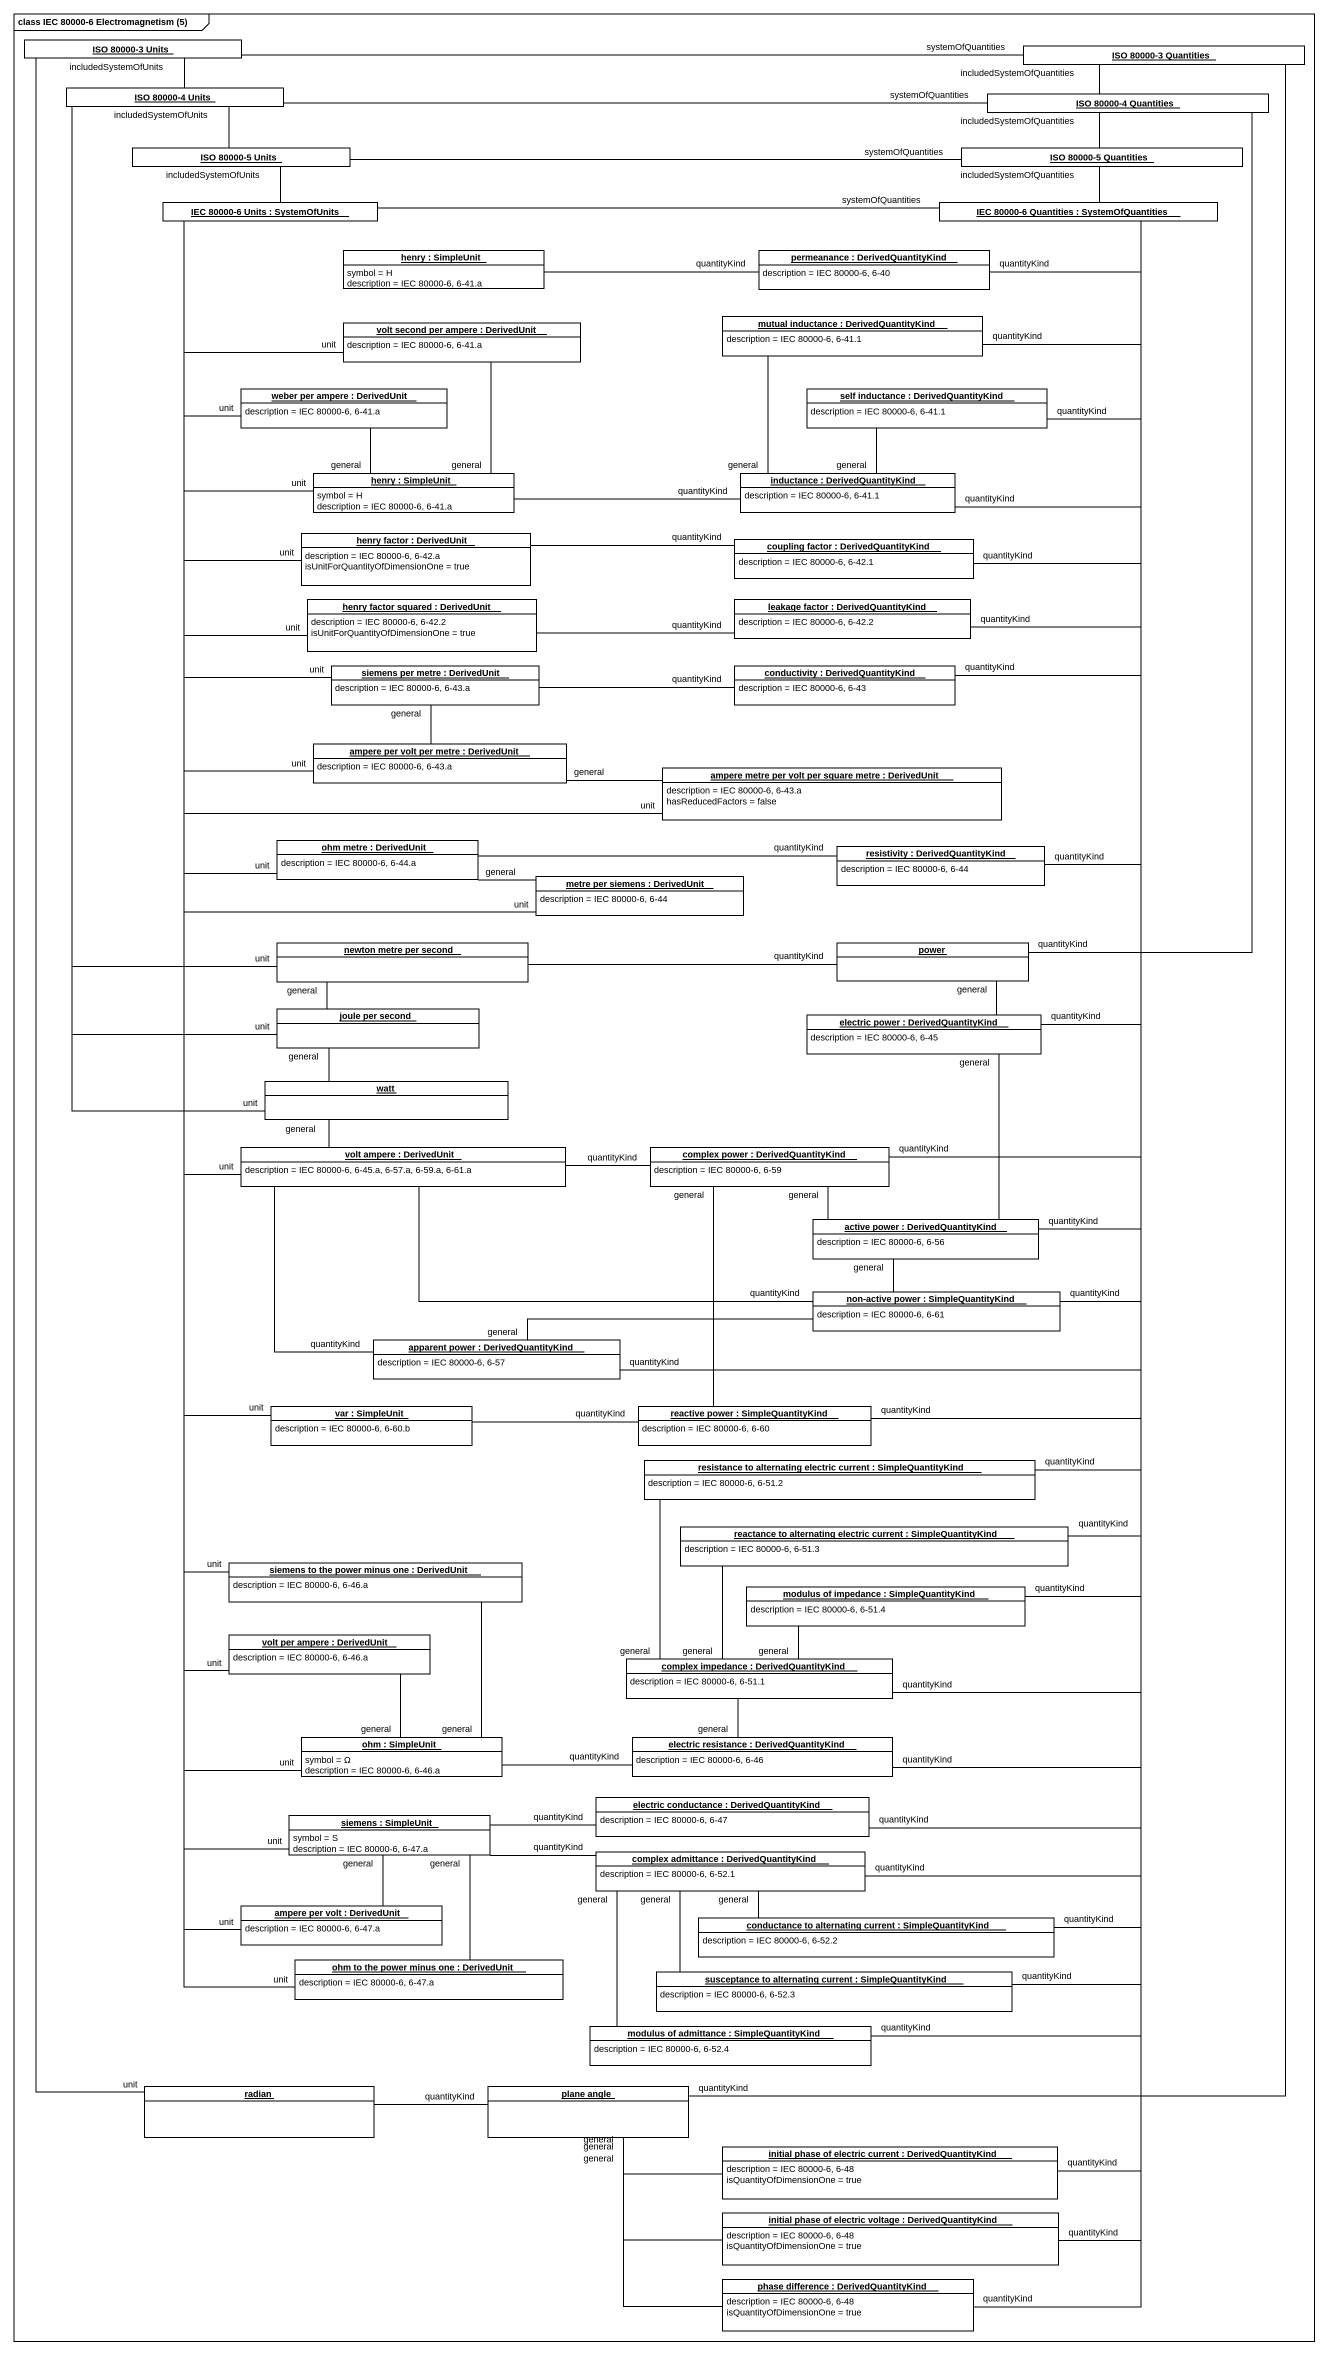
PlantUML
@startuml
mainframe class IEC 80000-6 Electromagnetism (5)
hide circle
hide empty members
object "ISO 80000-3 Units" as ISO_80000_3_Units #FFFFFF
object "ISO 80000-3 Quantities" as ISO_80000_3_Quantities #FFFFFF
object "ISO 80000-4 Units" as ISO_80000_4_Units #FFFFFF
object "ISO 80000-4 Quantities" as ISO_80000_4_Quantities #FFFFFF
object "ISO 80000-5 Units" as ISO_80000_5_Units #FFFFFF
object "ISO 80000-5 Quantities" as ISO_80000_5_Quantities #FFFFFF
object "IEC 80000-6 Units : SystemOfUnits" as IEC_80000_6_Units #FFFFFF
object "IEC 80000-6 Quantities : SystemOfQuantities" as IEC_80000_6_Quantities #FFFFFF
object "henry : SimpleUnit" as henry #FFFFFF {
  symbol = H
  description = IEC 80000-6, 6-41.a
}
object "permeanance : DerivedQuantityKind" as permeanance #FFFFFF {
  description = IEC 80000-6, 6-40
}
object "volt second per ampere : DerivedUnit" as volt_second_per_ampere #FFFFFF {
  description = IEC 80000-6, 6-41.a
}
object "mutual inductance : DerivedQuantityKind" as mutual_inductance #FFFFFF {
  description = IEC 80000-6, 6-41.1
}
object "weber per ampere : DerivedUnit" as weber_per_ampere #FFFFFF {
  description = IEC 80000-6, 6-41.a
}
object "self inductance : DerivedQuantityKind" as self_inductance #FFFFFF {
  description = IEC 80000-6, 6-41.1
}
object "henry : SimpleUnit" as henry_2 #FFFFFF {
  symbol = H
  description = IEC 80000-6, 6-41.a
}
object "inductance : DerivedQuantityKind" as inductance #FFFFFF {
  description = IEC 80000-6, 6-41.1
}
object "henry factor : DerivedUnit" as henry_factor #FFFFFF {
  description = IEC 80000-6, 6-42.a
  isUnitForQuantityOfDimensionOne = true
}
object "coupling factor : DerivedQuantityKind" as coupling_factor #FFFFFF {
  description = IEC 80000-6, 6-42.1
}
object "henry factor squared : DerivedUnit" as henry_factor_squared #FFFFFF {
  description = IEC 80000-6, 6-42.2
  isUnitForQuantityOfDimensionOne = true
}
object "leakage factor : DerivedQuantityKind" as leakage_factor #FFFFFF {
  description = IEC 80000-6, 6-42.2
}
object "siemens per metre : DerivedUnit" as siemens_per_metre #FFFFFF {
  description = IEC 80000-6, 6-43.a
}
object "conductivity : DerivedQuantityKind" as conductivity #FFFFFF {
  description = IEC 80000-6, 6-43
}
object "ampere per volt per metre : DerivedUnit" as ampere_per_volt_per_metre #FFFFFF {
  description = IEC 80000-6, 6-43.a
}
object "ampere metre per volt per square metre : DerivedUnit" as ampere_metre_per_volt_per #FFFFFF {
  description = IEC 80000-6, 6-43.a
  hasReducedFactors = false
}
object "ohm metre : DerivedUnit" as ohm_metre #FFFFFF {
  description = IEC 80000-6, 6-44.a
}
object "resistivity : DerivedQuantityKind" as resistivity #FFFFFF {
  description = IEC 80000-6, 6-44
}
object "metre per siemens : DerivedUnit" as metre_per_siemens #FFFFFF {
  description = IEC 80000-6, 6-44
}
object "newton metre per second" as newton_metre_per_second #FFFFFF
object power #FFFFFF
object "joule per second" as joule_per_second #FFFFFF
object "electric power : DerivedQuantityKind" as electric_power #FFFFFF {
  description = IEC 80000-6, 6-45
}
object watt #FFFFFF
object "volt ampere : DerivedUnit" as volt_ampere #FFFFFF {
  description = IEC 80000-6, 6-45.a, 6-57.a, 6-59.a, 6-61.a
}
object "complex power : DerivedQuantityKind" as complex_power #FFFFFF {
  description = IEC 80000-6, 6-59
}
object "active power : DerivedQuantityKind" as active_power #FFFFFF {
  description = IEC 80000-6, 6-56
}
object "non-active power : SimpleQuantityKind" as non_active_power #FFFFFF {
  description = IEC 80000-6, 6-61
}
object "apparent power : DerivedQuantityKind" as apparent_power #FFFFFF {
  description = IEC 80000-6, 6-57
}
object "var : SimpleUnit" as var #FFFFFF {
  description = IEC 80000-6, 6-60.b
}
object "reactive power : SimpleQuantityKind" as reactive_power #FFFFFF {
  description = IEC 80000-6, 6-60
}
object "resistance to alternating electric current : SimpleQuantityKind" as resistance_to_alternating #FFFFFF {
  description = IEC 80000-6, 6-51.2
}
object "siemens to the power minus one : DerivedUnit" as siemens_to_the_power_minus #FFFFFF {
  description = IEC 80000-6, 6-46.a
}
object "reactance to alternating electric current : SimpleQuantityKind" as reactance_to_alternating #FFFFFF {
  description = IEC 80000-6, 6-51.3
}
object "modulus of impedance : SimpleQuantityKind" as modulus_of_impedance #FFFFFF {
  description = IEC 80000-6, 6-51.4
}
object "volt per ampere : DerivedUnit" as volt_per_ampere #FFFFFF {
  description = IEC 80000-6, 6-46.a
}
object "complex impedance : DerivedQuantityKind" as complex_impedance #FFFFFF {
  description = IEC 80000-6, 6-51.1
}
object "ohm : SimpleUnit" as ohm #FFFFFF {
  symbol = Ω
  description = IEC 80000-6, 6-46.a
}
object "electric resistance : DerivedQuantityKind" as electric_resistance #FFFFFF {
  description = IEC 80000-6, 6-46
}
object "siemens : SimpleUnit" as siemens #FFFFFF {
  symbol = S
  description = IEC 80000-6, 6-47.a
}
object "electric conductance : DerivedQuantityKind" as electric_conductance #FFFFFF {
  description = IEC 80000-6, 6-47
}
object "complex admittance : DerivedQuantityKind" as complex_admittance #FFFFFF {
  description = IEC 80000-6, 6-52.1
}
object "ampere per volt : DerivedUnit" as ampere_per_volt #FFFFFF {
  description = IEC 80000-6, 6-47.a
}
object "conductance to alternating current : SimpleQuantityKind" as conductance_to_alternating #FFFFFF {
  description = IEC 80000-6, 6-52.2
}
object "ohm to the power minus one : DerivedUnit" as ohm_to_the_power_minus_one #FFFFFF {
  description = IEC 80000-6, 6-47.a
}
object "susceptance to alternating current : SimpleQuantityKind" as susceptance_to_alternating #FFFFFF {
  description = IEC 80000-6, 6-52.3
}
object "modulus of admittance : SimpleQuantityKind" as modulus_of_admittance #FFFFFF {
  description = IEC 80000-6, 6-52.4
}
object radian #FFFFFF
object "plane angle" as plane_angle #FFFFFF
object "initial phase of electric current : DerivedQuantityKind" as initial_phase_of_electric #FFFFFF {
  description = IEC 80000-6, 6-48
  isQuantityOfDimensionOne = true
}
object "initial phase of electric voltage : DerivedQuantityKind" as initial_phase_of_electric_2 #FFFFFF {
  description = IEC 80000-6, 6-48
  isQuantityOfDimensionOne = true
}
object "phase difference : DerivedQuantityKind" as phase_difference #FFFFFF {
  description = IEC 80000-6, 6-48
  isQuantityOfDimensionOne = true
}
ISO_80000_3_Units -- ISO_80000_4_Units : includedSystemOfUnits
ISO_80000_3_Quantities -left- ISO_80000_3_Units : systemOfQuantities
ISO_80000_3_Quantities -- ISO_80000_4_Quantities : includedSystemOfQuantities
ISO_80000_4_Units -- ISO_80000_5_Units : includedSystemOfUnits
ISO_80000_4_Quantities -left- ISO_80000_4_Units : systemOfQuantities
ISO_80000_4_Quantities -- ISO_80000_5_Quantities : includedSystemOfQuantities
ISO_80000_5_Units -- IEC_80000_6_Units : includedSystemOfUnits
ISO_80000_5_Quantities -left- ISO_80000_5_Units : systemOfQuantities
ISO_80000_5_Quantities -- IEC_80000_6_Quantities : includedSystemOfQuantities
IEC_80000_6_Quantities -left- IEC_80000_6_Units : systemOfQuantities
henry -right- permeanance : quantityKind
permeanance -right- IEC_80000_6_Quantities : quantityKind
volt_second_per_ampere -up- IEC_80000_6_Units : unit
mutual_inductance -right- IEC_80000_6_Quantities : quantityKind
mutual_inductance -- inductance : general
weber_per_ampere -up- IEC_80000_6_Units : unit
self_inductance -up- IEC_80000_6_Quantities : quantityKind
self_inductance -- inductance : general
henry_2 -up- IEC_80000_6_Units : unit
henry_2 -up- volt_second_per_ampere : general
henry_2 -up- weber_per_ampere : general
henry_2 -right- inductance : quantityKind
inductance -up- IEC_80000_6_Quantities : quantityKind
henry_factor -up- IEC_80000_6_Units : unit
henry_factor -right- coupling_factor : quantityKind
coupling_factor -up- IEC_80000_6_Quantities : quantityKind
henry_factor_squared -up- IEC_80000_6_Units : unit
henry_factor_squared -right- leakage_factor : quantityKind
leakage_factor -up- IEC_80000_6_Quantities : quantityKind
siemens_per_metre -up- IEC_80000_6_Units : unit
siemens_per_metre -right- conductivity : quantityKind
siemens_per_metre -- ampere_per_volt_per_metre : general
conductivity -up- IEC_80000_6_Quantities : quantityKind
ampere_per_volt_per_metre -up- IEC_80000_6_Units : unit
ampere_per_volt_per_metre -right- ampere_metre_per_volt_per : general
ampere_metre_per_volt_per -up- IEC_80000_6_Units : unit
ohm_metre -up- IEC_80000_6_Units : unit
ohm_metre -right- resistivity : quantityKind
ohm_metre -right- metre_per_siemens : general
resistivity -up- IEC_80000_6_Quantities : quantityKind
metre_per_siemens -up- IEC_80000_6_Units : unit
newton_metre_per_second -up- ISO_80000_4_Units : unit
newton_metre_per_second -right- power : quantityKind
newton_metre_per_second -- joule_per_second : general
power -up- ISO_80000_4_Quantities : quantityKind
joule_per_second -up- ISO_80000_4_Units : unit
joule_per_second -- watt : general
electric_power -up- IEC_80000_6_Quantities : quantityKind
electric_power -up- power : general
watt -up- ISO_80000_4_Units : unit
watt -- volt_ampere : general
volt_ampere -up- IEC_80000_6_Units : unit
volt_ampere -right- complex_power : quantityKind
volt_ampere -right- non_active_power : quantityKind
volt_ampere -- apparent_power : quantityKind
complex_power -up- IEC_80000_6_Quantities : quantityKind
active_power -up- IEC_80000_6_Quantities : quantityKind
active_power -up- electric_power : general
active_power -left- complex_power : general
non_active_power -up- IEC_80000_6_Quantities : quantityKind
non_active_power -up- active_power : general
non_active_power -left- apparent_power : general
apparent_power -up- IEC_80000_6_Quantities : quantityKind
var -up- IEC_80000_6_Units : unit
var -right- reactive_power : quantityKind
reactive_power -up- IEC_80000_6_Quantities : quantityKind
reactive_power -up- complex_power : general
resistance_to_alternating -up- IEC_80000_6_Quantities : quantityKind
resistance_to_alternating -- complex_impedance : general
siemens_to_the_power_minus -up- IEC_80000_6_Units : unit
reactance_to_alternating -up- IEC_80000_6_Quantities : quantityKind
reactance_to_alternating -- complex_impedance : general
modulus_of_impedance -up- IEC_80000_6_Quantities : quantityKind
modulus_of_impedance -left- complex_impedance : general
volt_per_ampere -up- IEC_80000_6_Units : unit
complex_impedance -up- IEC_80000_6_Quantities : quantityKind
complex_impedance -- electric_resistance : general
ohm -up- IEC_80000_6_Units : unit
ohm -up- siemens_to_the_power_minus : general
ohm -up- volt_per_ampere : general
ohm -right- electric_resistance : quantityKind
electric_resistance -up- IEC_80000_6_Quantities : quantityKind
siemens -up- IEC_80000_6_Units : unit
siemens -right- electric_conductance : quantityKind
siemens -right- complex_admittance : quantityKind
siemens -- ampere_per_volt : general
siemens -- ohm_to_the_power_minus_one : general
electric_conductance -up- IEC_80000_6_Quantities : quantityKind
complex_admittance -up- IEC_80000_6_Quantities : quantityKind
ampere_per_volt -up- IEC_80000_6_Units : unit
conductance_to_alternating -up- IEC_80000_6_Quantities : quantityKind
conductance_to_alternating -left- complex_admittance : general
ohm_to_the_power_minus_one -up- IEC_80000_6_Units : unit
susceptance_to_alternating -up- IEC_80000_6_Quantities : quantityKind
susceptance_to_alternating -up- complex_admittance : general
modulus_of_admittance -up- IEC_80000_6_Quantities : quantityKind
modulus_of_admittance -up- complex_admittance : general
radian -up- ISO_80000_3_Units : unit
radian -right- plane_angle : quantityKind
plane_angle -up- ISO_80000_3_Quantities : quantityKind
initial_phase_of_electric -up- IEC_80000_6_Quantities : quantityKind
initial_phase_of_electric -left- plane_angle : general
initial_phase_of_electric_2 -up- IEC_80000_6_Quantities : quantityKind
initial_phase_of_electric_2 -left- plane_angle : general
phase_difference -up- IEC_80000_6_Quantities : quantityKind
phase_difference -up- plane_angle : general
@enduml
